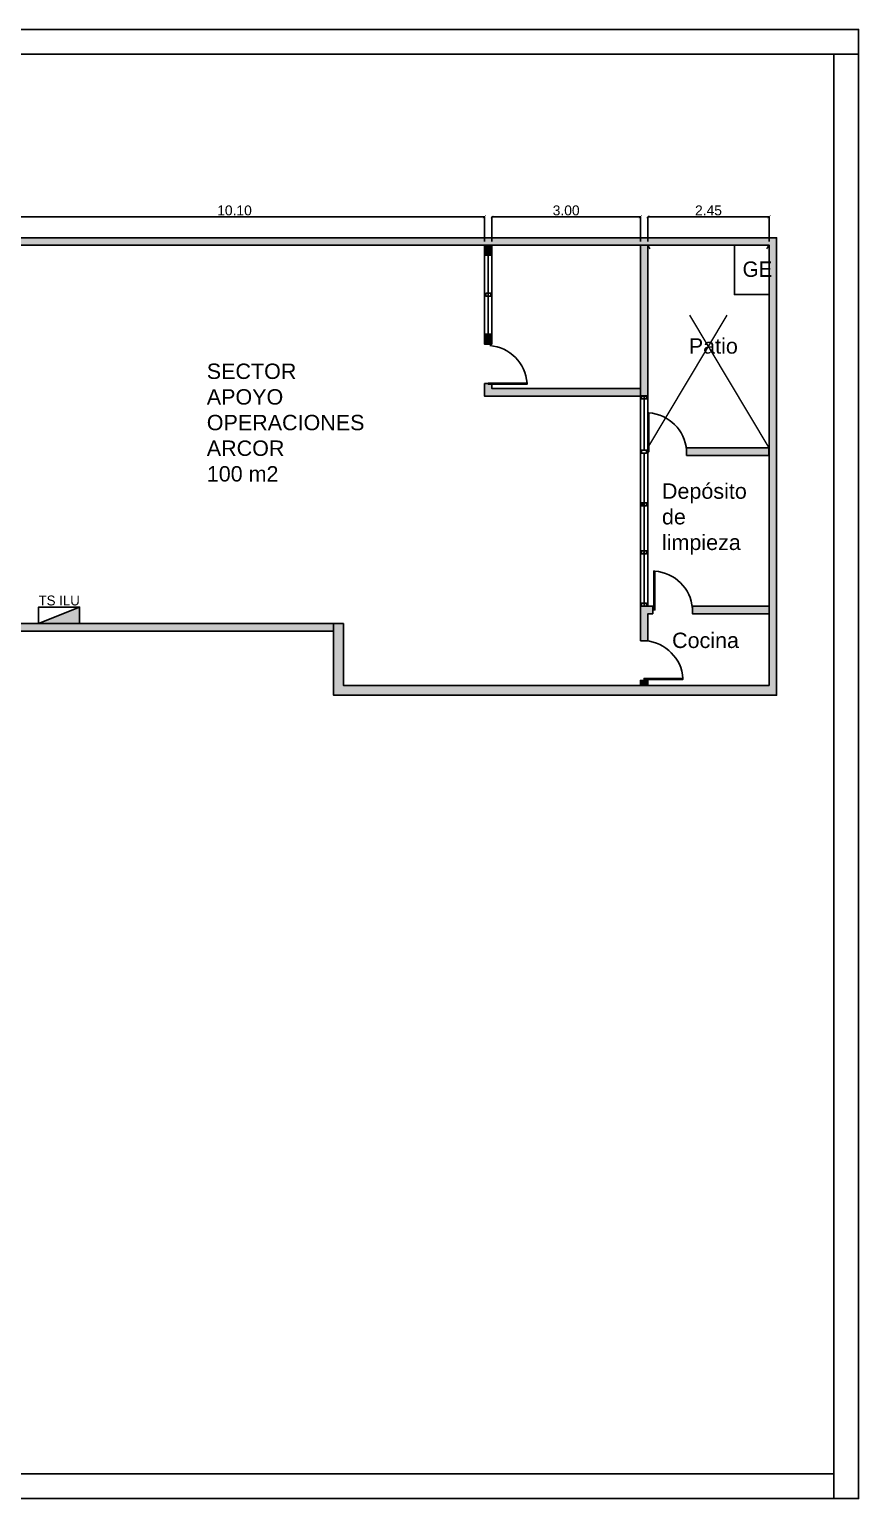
# Model space of a CAD drawing. Header units: millimetres. Extents: x -4 to 72, y -62 to 194.
# Drawn here: x 21.21 to 37.96, y -62.09 to -32.39 of the extents above; entities that cross this region are included whole.
import ezdxf

# ---------------------------------------------------------------- set-up
doc = ezdxf.new("R2010")
doc.units = ezdxf.units.MM
doc.linetypes.add('HIDDEN2', pattern=[0.1875, 0.125, -0.0625])
doc.layers.get('Defpoints').update_dxf_attribs({"color": 2, "lineweight": 35})
for name, color, linetype in [('000 - TEXTO', 7, 'Continuous'), ('01', 1, 'Continuous'), ('Carpintería', 1, 'Continuous'), ('COTAS GRALES', 141, 'Continuous'), ('Divisiones - Placas de roca de yeso y Vidrio', 3, 'Continuous'), ('IS ELECTRICA - GE', 20, 'Continuous'), ('Leyendas', 251, 'Continuous'), ('Mamposteria_hatch', 252, 'Continuous'), ('MUROS', 6, 'Continuous'), ('TEXTO CCP', 151, 'Continuous')]:
    doc.layers.add(name, color=color, linetype=linetype)
doc.layers.add('AUX', color=232, linetype='Continuous', plot=False)
doc.layers.add('HATCH ARCOR', color=7, linetype='Continuous', true_color=0xfff0fe)
doc.layers.add('Proyecciones', color=14, linetype='HIDDEN2', lineweight=5)
doc.styles.add('arial', font='arial.ttf')
doc.dimstyles.new('cotas-50', dxfattribs={"dimscale": 0.5, "dimtxt": 0.4, "dimasz": 0.125, "dimexe": 0, "dimexo": 0.15, "dimgap": 0.05, "dimtad": 1, "dimzin": 2, "dimdsep": 46, "dimtxsty": 'arial', "dimblk1": 'ARCHTICK', "dimblk2": 'ARCHTICK', "dimsah": 1, "dimcen": 0.2, "dimclrd": 9, "dimclre": 8, "dimclrt": 256, "dimaunit": 1, "dimadec": 0, "dimazin": 0, "dimtfac": 1, "dimtix": 1, "dimtmove": 2, "dimatfit": 3, "dimldrblk": 'ARCHTICK', "dimfxl": 1, "dimtolj": 1, "dimtzin": 4, "dimarcsym": 0})

# ---------------------------------------------------------------- blocks, each defined once
blk = doc.blocks.new('A$C48EA0DC4')
at = {"layer": 'Carpintería'}
blk.add_hatch(color=256, dxfattribs=at).paths.add_polyline_path([(0, 0.677), (0, 0.697), (0.7, 0.697), (0.7, 0.677)])
blk.add_lwpolyline([(0.7, 0.677), (0.7, 0.697), (0, 0.697), (0, 0.677)], close=True, dxfattribs=at)
blk.add_arc((-0.032, 0.732), 0.734, 274.7479, 355.7579, dxfattribs=at)
blk = doc.blocks.new('_ArchTick')
at = {"color": 0, "linetype": 'ByBlock', "const_width": 0.15}
blk.add_lwpolyline([(-0.5, -0.5), (0.5, 0.5)], dxfattribs=at)
blk = doc.blocks.new('*D113')
at = {"layer": 'COTAS GRALES', "color": 8, "lineweight": -2, "transparency": 16777216}
for p, q in [((20.3, -36.673), (20.3, -36.174)), ((30.4, -36.673), (30.4, -36.174))]:
    blk.add_line(p, q, dxfattribs=at)
at = {"layer": 'COTAS GRALES', "color": 9, "lineweight": -2, "transparency": 16777216}
blk.add_line((20.3, -36.174), (30.4, -36.174), dxfattribs=at)
at = {"layer": 'Defpoints', "color": 0, "transparency": 16777216}
for p in [(30.4, -36.174), (20.3, -36.748), (30.4, -36.748)]:
    blk.add_point(p, dxfattribs=at)
at = {"layer": 'COTAS GRALES', "color": 9, "lineweight": -2, "transparency": 16777216, "xscale": 0.0625, "yscale": 0.0625, "zscale": 0.0625, "rotation": 180}
blk.add_blockref('_ArchTick', (20.3, -36.174), dxfattribs=at)
at = {"layer": 'COTAS GRALES', "color": 9, "lineweight": -2, "transparency": 16777216, "xscale": 0.0625, "yscale": 0.0625, "zscale": 0.0625}
blk.add_blockref('_ArchTick', (30.4, -36.174), dxfattribs=at)
at = {"layer": 'COTAS GRALES', "transparency": 16777216, "insert": (25.35, -36.047), "char_height": 0.2, "attachment_point": 5, "style": 'arial'}
blk.add_mtext('\\A1;10.10', dxfattribs=at)
blk = doc.blocks.new('*D116')
at = {"layer": 'COTAS GRALES', "color": 8, "lineweight": -2, "transparency": 16777216}
for p, q in [((30.55, -36.673), (30.55, -36.174)), ((33.55, -36.673), (33.55, -36.174))]:
    blk.add_line(p, q, dxfattribs=at)
at = {"layer": 'COTAS GRALES', "color": 9, "lineweight": -2, "transparency": 16777216}
blk.add_line((30.55, -36.174), (33.55, -36.174), dxfattribs=at)
at = {"layer": 'Defpoints', "color": 0, "transparency": 16777216}
for p in [(33.55, -36.174), (30.55, -36.748), (33.55, -36.748)]:
    blk.add_point(p, dxfattribs=at)
at = {"layer": 'COTAS GRALES', "color": 9, "lineweight": -2, "transparency": 16777216, "xscale": 0.0625, "yscale": 0.0625, "zscale": 0.0625, "rotation": 180}
blk.add_blockref('_ArchTick', (30.55, -36.174), dxfattribs=at)
at = {"layer": 'COTAS GRALES', "color": 9, "lineweight": -2, "transparency": 16777216, "xscale": 0.0625, "yscale": 0.0625, "zscale": 0.0625}
blk.add_blockref('_ArchTick', (33.55, -36.174), dxfattribs=at)
at = {"layer": 'COTAS GRALES', "transparency": 16777216, "insert": (32.05, -36.047), "char_height": 0.2, "attachment_point": 5, "style": 'arial'}
blk.add_mtext('\\A1;3.00', dxfattribs=at)
blk = doc.blocks.new('*D117')
at = {"layer": 'COTAS GRALES', "color": 8, "lineweight": -2, "transparency": 16777216}
for p, q in [((33.7, -36.673), (33.7, -36.174)), ((36.15, -36.673), (36.15, -36.174))]:
    blk.add_line(p, q, dxfattribs=at)
at = {"layer": 'COTAS GRALES', "color": 9, "lineweight": -2, "transparency": 16777216}
blk.add_line((33.7, -36.174), (36.15, -36.174), dxfattribs=at)
at = {"layer": 'Defpoints', "color": 0, "transparency": 16777216}
for p in [(36.15, -36.174), (33.7, -36.748), (36.15, -36.748)]:
    blk.add_point(p, dxfattribs=at)
at = {"layer": 'COTAS GRALES', "color": 9, "lineweight": -2, "transparency": 16777216, "xscale": 0.0625, "yscale": 0.0625, "zscale": 0.0625, "rotation": 180}
blk.add_blockref('_ArchTick', (33.7, -36.174), dxfattribs=at)
at = {"layer": 'COTAS GRALES', "color": 9, "lineweight": -2, "transparency": 16777216, "xscale": 0.0625, "yscale": 0.0625, "zscale": 0.0625}
blk.add_blockref('_ArchTick', (36.15, -36.174), dxfattribs=at)
at = {"layer": 'COTAS GRALES', "transparency": 16777216, "insert": (34.925, -36.047), "char_height": 0.2, "attachment_point": 5, "style": 'arial'}
blk.add_mtext('\\A1;2.45', dxfattribs=at)

msp = doc.modelspace()

# ---------------------------------------------------------------- hatches: boundary and pattern name
at = {"layer": 'IS ELECTRICA - GE'}
h = msp.add_hatch(color=256, dxfattribs=at)
h.dxf.hatch_style = 1
h.paths.add_polyline_path([(21.392, -44.398), (22.221, -44.398), (22.221, -44.066)])
at = {"layer": 'Mamposteria_hatch'}
for points in [[(36.15, -36.748), (36.15, -45.648), (27.55, -45.648), (27.55, -44.398), (27.35, -44.398), (27.35, -45.848), (36.3, -45.848), (36.3, -36.598), (0, -36.598), (0, -37.448), (0.15, -37.448), (0.15, -36.748)], [(30.4, -36.748), (30.4, -36.948), (30.55, -36.948), (30.55, -36.748)], [(30.4, -39.548), (30.4, -39.798), (33.7, -39.798), (33.7, -36.748), (33.55, -36.748), (33.55, -39.648), (30.55, -39.648), (30.55, -39.548)], [(30.4, -38.548), (30.4, -38.748), (30.55, -38.748), (30.55, -38.548)], [(36.144, -40.998), (34.484, -40.998), (34.484, -40.848), (36.144, -40.848)], [(27.35, -44.548), (27.35, -44.398), (0.15, -44.398), (0.15, -44.093), (0, -44.093), (0, -44.548)], [(33.55, -44.748), (33.7, -44.748), (33.7, -44.198), (33.8, -44.198), (33.8, -44.048), (33.55, -44.048)], [(36.15, -44.198), (36.15, -44.048), (34.6, -44.048), (34.6, -44.198)], [(33.7, -45.648), (33.55, -45.648), (33.55, -45.548), (33.7, -45.548)]]:
    msp.add_hatch(color=256, dxfattribs=at).paths.add_polyline_path(points)

# ---------------------------------------------------------------- linework, layer by layer
for p, q in [((36.3, -36.598), (0, -36.598)), ((36.15, -36.748), (10.7, -36.748)), ((33.55, -36.748), (33.55, -39.798)), ((33.7, -36.748), (33.7, -39.798)), ((36.15, -45.648), (36.15, -36.748)), ((36.3, -45.848), (36.3, -36.598)), ((30.55, -38.748), (30.4, -38.748)), ((30.4, -39.648), (30.4, -39.548)), ((30.4, -39.548), (30.55, -39.548)), ((30.4, -39.648), (30.4, -39.798)), ((30.4, -39.798), (33.55, -39.798)), ((30.55, -39.548), (30.55, -39.648)), ((30.55, -39.648), (33.55, -39.648)), ((33.7, -39.797), (33.55, -39.797)), ((34.484, -40.848), (34.484, -40.998)), ((36.15, -40.848), (34.597, -40.848)), ((36.144, -40.998), (34.6, -40.998)), ((33.55, -44.048), (33.55, -44.748)), ((33.8, -44.048), (33.55, -44.048)), ((33.7, -44.198), (33.7, -44.748)), ((33.8, -44.198), (33.7, -44.198)), ((33.8, -44.198), (33.8, -44.048)), ((36.15, -44.048), (34.6, -44.048)), ((34.6, -44.048), (34.6, -44.198)), ((36.15, -44.198), (34.6, -44.198)), ((0, -44.548), (27.35, -44.548)), ((0.15, -44.398), (27.55, -44.398)), ((27.35, -45.848), (27.35, -44.548)), ((27.55, -45.648), (27.55, -44.398)), ((33.55, -44.748), (33.7, -44.748)), ((33.55, -45.648), (27.55, -45.648)), ((33.55, -45.548), (33.55, -45.648)), ((33.55, -45.548), (33.7, -45.548)), ((33.7, -45.548), (33.7, -45.648)), ((33.85, -45.648), (33.7, -45.648)), ((33.85, -45.648), (36.15, -45.648)), ((36.3, -45.848), (27.35, -45.848))]:
    msp.add_line(p, q)
for p in [(33.6, -41.987), (33.625, -42.955)]:
    msp.add_point(p)
at = {"layer": '01'}
for p, q in [((30.4, -38.748), (30.4, -36.748)), ((30.55, -36.748), (30.55, -38.748)), ((30.475, -36.948), (30.475, -38.548)), ((33.55, -39.798), (33.55, -44.048)), ((33.7, -39.798), (33.7, -44.048)), ((33.625, -40.95), (33.625, -44.048)), ((37.457, -60.086), (37.457, -61.086))]:
    msp.add_line(p, q, dxfattribs=at)
for points in [[(-2.043, -32.886), (37.457, -32.886), (37.457, -61.586), (-2.043, -61.586), (-2.043, -32.886)], [(30.425, -37.718), (30.525, -37.718), (30.525, -37.778), (30.425, -37.778), (30.425, -37.718)], [(33.575, -39.797), (33.675, -39.797), (33.675, -39.857), (33.575, -39.857), (33.575, -39.797)], [(33.625, -40.89), (33.625, -39.797)], [(33.575, -40.89), (33.675, -40.89), (33.675, -40.95), (33.575, -40.95), (33.575, -40.89)], [(33.575, -41.957), (33.675, -41.957), (33.675, -42.017), (33.575, -42.017), (33.575, -41.957)], [(33.575, -42.985), (33.675, -42.985), (33.675, -42.925), (33.575, -42.925), (33.575, -42.985)], [(33.575, -43.988), (33.675, -43.988), (33.675, -44.048), (33.575, -44.048), (33.575, -43.988)]]:
    msp.add_lwpolyline(points, dxfattribs=at)
at = {"layer": 'AUX'}
for p, q in [((-2.043, -32.886), (37.957, -32.886)), ((37.457, -32.886), (37.457, -62.086))]:
    msp.add_line(p, q, dxfattribs=at)
msp.add_lwpolyline([(-4.043, -32.386), (37.957, -32.386), (37.957, -62.086), (-4.043, -62.086), (-4.043, -32.386)], dxfattribs=at)
at = {"layer": 'HATCH ARCOR'}
for points in [[(30.55, -36.948), (30.4, -36.948)], [(30.55, -38.548), (30.4, -38.548)]]:
    msp.add_lwpolyline(points, dxfattribs=at)
at = {"layer": 'IS ELECTRICA - GE'}
msp.add_lwpolyline([(21.392, -44.398), (21.392, -44.066), (22.221, -44.066), (22.221, -44.398), (21.392, -44.398), (22.221, -44.066)], dxfattribs=at)
at = {"layer": 'Leyendas'}
msp.add_lwpolyline([(36.15, -37.748), (35.45, -37.748), (35.45, -36.748), (36.15, -36.748)], close=True, dxfattribs=at)
at = {"layer": 'Mamposteria_hatch'}
msp.add_line((27.35, -44.398), (27.35, -44.548), dxfattribs=at)
at = {"layer": 'MUROS'}
for points in [[(0.15, -36.748), (0.15, -37.448), (0, -37.448), (0, -36.598), (36.3, -36.598), (36.3, -45.848), (27.35, -45.848), (27.35, -44.398), (27.55, -44.398), (27.55, -45.648), (36.15, -45.648), (36.15, -36.748), (0.15, -36.748)], [(30.4, -39.548), (30.4, -39.798), (33.7, -39.798), (33.7, -36.748), (33.55, -36.748), (33.55, -39.648), (30.55, -39.648), (30.55, -39.548), (30.4, -39.548)], [(30.4, -36.748), (30.4, -36.948), (30.55, -36.948), (30.55, -36.748), (30.4, -36.748)], [(30.4, -38.548), (30.4, -38.748), (30.55, -38.748), (30.55, -38.548), (30.4, -38.548)], [(27.35, -44.398), (0.15, -44.398), (0.15, -44.093), (0, -44.093), (0, -44.548), (27.35, -44.548)], [(33.55, -44.748), (33.7, -44.748), (33.7, -44.198), (33.8, -44.198), (33.8, -44.048), (33.55, -44.048), (33.55, -44.748)], [(36.15, -44.198), (36.15, -44.048), (34.6, -44.048), (34.6, -44.198), (36.15, -44.198)]]:
    msp.add_lwpolyline(points, dxfattribs=at)
for points in [[(36.144, -40.998), (34.484, -40.998), (34.484, -40.848), (36.144, -40.848)], [(33.7, -45.648), (33.55, -45.648), (33.55, -45.548), (33.7, -45.548)]]:
    msp.add_lwpolyline(points, close=True, dxfattribs=at)
at = {"layer": 'Proyecciones', "ltscale": 25}
for points in [[(33.7, -40.848), (36.15, -36.748)], [(36.15, -40.848), (33.7, -36.748)]]:
    msp.add_lwpolyline(points, dxfattribs=at)

# ---------------------------------------------------------------- block references
at = {"layer": 'Divisiones - Placas de roca de yeso y Vidrio', "yscale": 1.121018804121235}
for p, xscale, zscale, rotation in [((30.475, -38.777), -1.121018804121235, 1.121018804121235, 180), ((34.482, -40.923), 1.121018804121235, 1.121018804121235, 90), ((34.602, -44.123), 1.121018804121235, 1.121018804121235, 90), ((33.625, -44.746), -1.121018804121235, 1.121018804121422, 180)]:
    msp.add_blockref('A$C48EA0DC4', p, dxfattribs=dict(at, xscale=xscale, zscale=zscale, rotation=rotation))

# ---------------------------------------------------------------- texts
at = {"layer": '000 - TEXTO', "insert": (21.392, -43.831), "char_height": 0.2, "attachment_point": 1}
msp.add_mtext_dynamic_manual_height_columns('TS ILU', width=1.08426, gutter_width=12.5, heights=[0], dxfattribs=at)
at = {"layer": 'Leyendas', "insert": (35.614, -37.078), "char_height": 0.3109, "attachment_point": 1}
msp.add_mtext_dynamic_manual_height_columns('GE', width=0.25345, gutter_width=12.5, heights=[0], dxfattribs=at)
at = {"layer": 'Leyendas', "char_height": 0.3109, "width": 1.73402, "attachment_point": 1}
for s, insert in [('{\\fArial|b0|i0|c0|p34;Patio}', (34.528, -38.63)), ('{\\fArial|b0|i0|c0|p34;Depósito\\Pde \\Plimpieza}', (33.985, -41.564)), ('{\\fArial|b0|i0|c0|p34;Cocina}', (34.189, -44.581))]:
    msp.add_mtext(s, dxfattribs=dict(at, insert=insert))
at = {"layer": 'TEXTO CCP', "insert": (24.79, -39.142), "char_height": 0.3109, "width": 1.73402, "attachment_point": 1}
msp.add_mtext('{\\fArial|b0|i0|c0|p34;SECTOR APOYO\\POPERACIONES\\PARCOR\\P100 m2}', dxfattribs=at)

# ---------------------------------------------------------------- dimensions: what is measured, and where the dimension line sits
at = {"layer": 'COTAS GRALES'}
for base, p1, p2, picture, middle in [((30.4, -36.174), (20.3, -36.748), (30.4, -36.748), '*D113', (25.35, -36.047)), ((33.55, -36.174), (30.55, -36.748), (33.55, -36.748), '*D116', (32.05, -36.047)), ((36.15, -36.174), (33.7, -36.748), (36.15, -36.748), '*D117', (34.925, -36.047))]:
    dim = msp.add_linear_dim(base=base, p1=p1, p2=p2, dimstyle='cotas-50', override={"dimfxl": 0}, dxfattribs=at)
    dim.commit()
    dim.dimension.update_dxf_attribs({"geometry": picture, "text_midpoint": middle})

doc.saveas('drawing.dxf')
